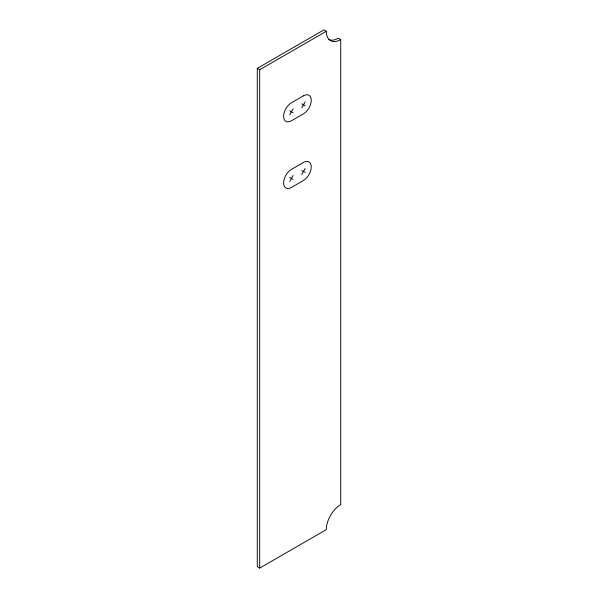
<?xml version="1.0" encoding="UTF-8"?>
<svg xmlns="http://www.w3.org/2000/svg" width="598" height="598" viewBox="0 0 598 598"><rect width="100%" height="100%" fill="white"/><g stroke="black" fill="none" stroke-linecap="round" stroke-linejoin="round"><path stroke-width="0.9" d="M289.724 114.726L293.125 108.836M301.751 107.79L305.152 101.899M289.724 181.366L293.125 175.476M301.751 174.429L305.152 168.539M257.282 68.359L323.892 29.9L326.291 31.29A20.407 11.781 -60 0 0 340.718 39.617L340.718 504.652A20.407 11.781 -60 0 0 326.291 529.641L259.682 568.1L257.282 566.71L257.282 68.359L259.682 69.742L326.291 31.29M340.718 39.617L338.319 38.227A20.407 11.781 -60 0 1 328.795 39.58M301.751 103.858L305.152 105.824M289.724 110.802L293.125 112.768M301.751 170.497L305.152 172.463M289.724 177.442L293.125 179.407M259.682 69.742L259.682 568.1M303.448 95.815L291.428 102.759A11.056 6.384 -60 0 0 283.609 116.296A11.056 6.384 -60 0 0 291.428 120.811L303.448 113.867A11.056 6.384 -60 0 0 311.266 100.329A11.056 6.384 -60 0 0 303.448 95.815M303.448 162.454L291.428 169.398A11.056 6.384 -60 0 0 283.609 182.936A11.056 6.384 -60 0 0 291.428 187.451L303.448 180.506A11.056 6.384 -60 0 0 311.266 166.969A11.056 6.384 -60 0 0 303.448 162.454"/></g></svg>
